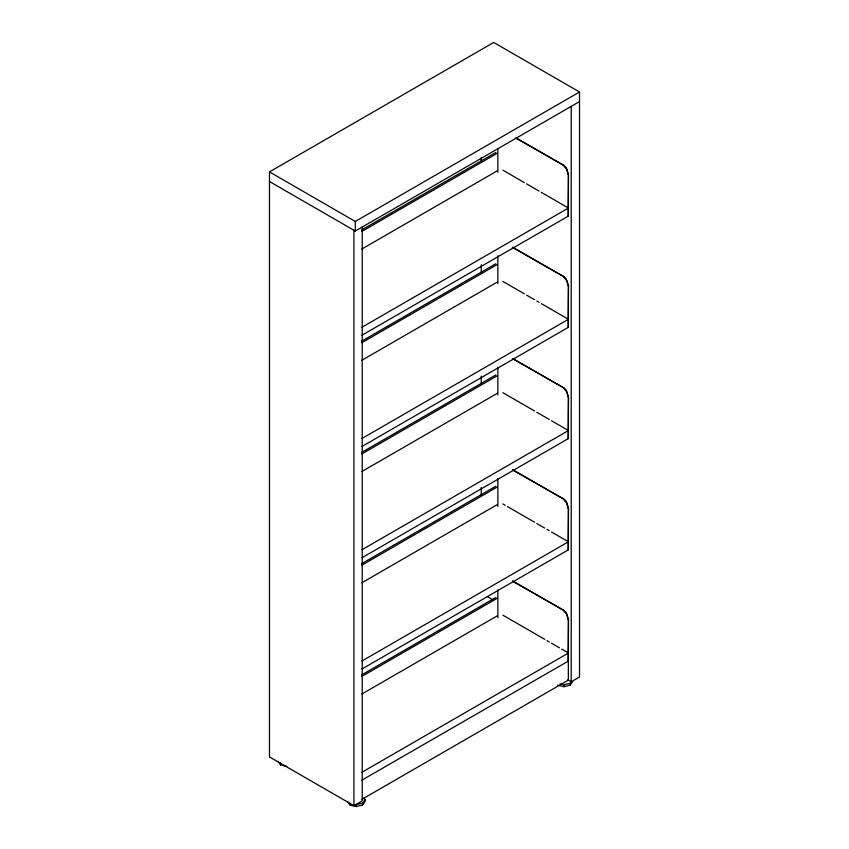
<?xml version="1.0" encoding="UTF-8"?>
<svg xmlns="http://www.w3.org/2000/svg" width="849" height="849" viewBox="0 0 849 849"><rect width="100%" height="100%" fill="white"/><g stroke="black" fill="none" stroke-linecap="round" stroke-linejoin="round"><path stroke-width="1.27" d="M347.506 801.467L350.085 805.064L356.315 806.55L362.544 805.064L362.544 803.165L365.123 799.567L363.828 797.773M362.544 805.064L365.123 801.467L365.123 799.567M557.708 685.185L563.938 686.682L570.167 685.185L570.167 683.296L571.462 681.492M570.167 685.185L572.746 681.588M362.215 226.779L362.215 800.872L353.906 805.669L269.473 756.926L269.473 171.912L493.704 42.45L579.527 92L579.527 677.003L571.218 681.8L567.79 679.816M269.473 171.912L355.296 221.462L579.527 92M269.473 181.506L355.296 231.045L579.527 101.583M361.589 229.973L495.805 152.491M361.854 231.448L497.206 153.298M361.854 249.033L497.206 170.882M515.831 138.175L564.054 165.544L566.251 167.624L568.448 174.183L568.448 216.028L361.971 335.238M568.034 216.272L568.448 174.183M361.971 327.247L568.448 208.037L541.333 192.383M361.589 341.224L495.805 263.742M361.854 342.699L497.206 264.548M361.854 360.284L497.206 282.133M512.414 247.452L564.054 276.785L566.251 278.875L568.448 285.434L568.448 327.279L361.971 446.489M568.034 327.523L568.448 285.434M361.971 438.498L568.448 319.288L541.333 303.634M361.589 452.475L495.805 374.982M361.854 453.95L497.206 375.799M361.854 471.524L497.206 393.384M512.414 358.702L564.054 388.035L566.251 390.126L568.448 396.685L568.448 438.53L361.971 557.74M568.034 438.763L568.448 396.685M361.971 549.749L568.448 430.539L551.5 420.754M361.589 563.715L495.805 486.233M361.854 565.19L497.206 487.05M361.854 582.775L497.206 504.624M512.414 469.953L564.054 499.286L566.251 501.377L568.448 507.925L568.448 549.781L361.971 668.98M568.034 550.014L568.448 507.925M361.971 660.989L568.448 541.789L551.5 531.994M361.589 674.966L495.805 597.484M361.854 676.441L497.206 598.29M361.854 694.026L497.206 615.875M512.414 581.204L564.054 610.537L566.251 612.617L568.448 619.176L568.448 661.021L361.865 780.167M568.034 661.265L568.448 619.176M361.971 772.24L568.448 653.03L561.677 649.114M361.865 799.344L568.342 680.134L568.342 660.957M560.202 683.891L563.938 684.782L570.167 683.296M362.544 803.165L356.315 804.661L356.315 806.55M277.963 761.32L280.552 764.917L286.771 766.403M516.245 137.941L564.054 165.544M502.916 170.203L524.385 182.599M526.645 183.904L539.073 191.078M512.828 247.218L564.054 276.785M502.916 281.443L524.385 293.85M526.645 295.144L534.552 299.718M536.812 301.024L539.073 302.329M512.828 358.469L564.054 388.035M502.916 392.694L534.552 410.969M536.812 412.274L549.239 419.448M512.828 469.709L564.054 499.286M502.916 503.945L505.176 505.251M507.437 506.556L534.552 522.209M536.812 523.515L544.718 528.089M546.979 529.394L549.239 530.689M512.828 580.96L564.054 610.537M487.337 596.614L492.876 599.808M502.916 615.196L544.718 639.329M546.979 640.634L549.239 641.94M551.5 643.245L559.417 647.819M563.63 165.778L566.75 169.365L568.034 174.427M563.63 277.029L566.75 280.616L568.034 285.667M563.63 388.28L566.75 391.856L568.034 396.918M563.63 499.52L566.75 503.107L568.034 508.169M563.63 610.771L566.75 614.358L568.034 619.42M571.218 106.38L571.218 681.8M563.938 684.782L563.938 686.682M497.864 148.373L497.864 172.241M497.864 255.772L497.864 283.608M497.864 367.139L497.864 394.987M497.864 478.507L497.864 506.354M497.864 589.885L497.864 617.722M481.256 157.341L481.256 161.321M481.256 264.739L481.256 272.699M481.256 376.107L481.256 384.066M481.256 487.485L481.256 495.434M355.296 221.462L355.296 231.045M353.906 230.249L353.906 805.669M350.085 803.165L350.085 805.064M280.552 763.018L280.552 764.917"/></g></svg>
